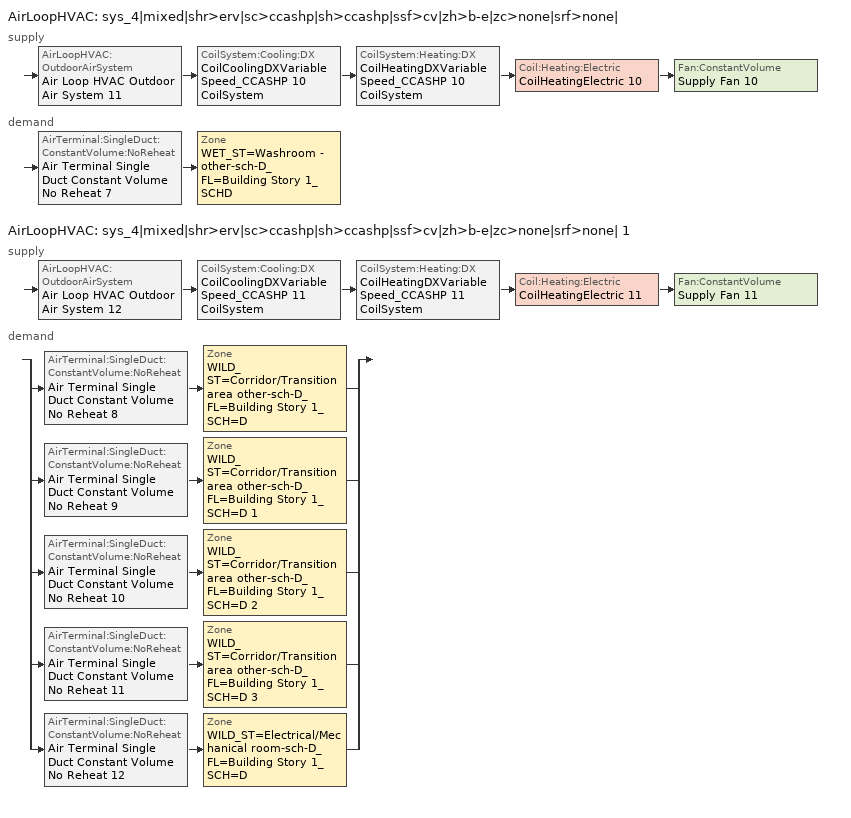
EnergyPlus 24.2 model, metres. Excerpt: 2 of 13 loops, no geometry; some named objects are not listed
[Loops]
AirLoopHVAC 'sys_4|mixed|shr>erv|sc>ccashp|sh>ccashp|ssf>cv|zh>b-e|zc>none|srf>none|'
 supply: AirLoopHVAC:OutdoorAirSystem 'Air Loop HVAC Outdoor Air System 11' > CoilSystem:Cooling:DX 'CoilCoolingDXVariableSpeed_CCASHP 10 CoilSystem' > CoilSystem:Heating:DX 'CoilHeatingDXVariableSpeed_CCASHP 10 CoilSystem' > Coil:Heating:Electric 'CoilHeatingElectric 10' > Fan:ConstantVolume 'Supply Fan 10'
 demand: AirTerminal:SingleDuct:ConstantVolume:NoReheat 'Air Terminal Single Duct Constant Volume No Reheat 7' > Zone 'WET_ST=Washroom - other-sch-D_FL=Building Story 1_SCHD'
AirLoopHVAC 'sys_4|mixed|shr>erv|sc>ccashp|sh>ccashp|ssf>cv|zh>b-e|zc>none|srf>none| 1'
 supply: AirLoopHVAC:OutdoorAirSystem 'Air Loop HVAC Outdoor Air System 12' > CoilSystem:Cooling:DX 'CoilCoolingDXVariableSpeed_CCASHP 11 CoilSystem' > CoilSystem:Heating:DX 'CoilHeatingDXVariableSpeed_CCASHP 11 CoilSystem' > Coil:Heating:Electric 'CoilHeatingElectric 11' > Fan:ConstantVolume 'Supply Fan 11'
 demand: split
  | AirTerminal:SingleDuct:ConstantVolume:NoReheat 'Air Terminal Single Duct Constant Volume No Reheat 8' > Zone 'WILD_ST=Corridor/Transition area other-sch-D_FL=Building Story 1_SCH=D'
  | AirTerminal:SingleDuct:ConstantVolume:NoReheat 'Air Terminal Single Duct Constant Volume No Reheat 9' > Zone 'WILD_ST=Corridor/Transition area other-sch-D_FL=Building Story 1_SCH=D 1'
  | AirTerminal:SingleDuct:ConstantVolume:NoReheat 'Air Terminal Single Duct Constant Volume No Reheat 10' > Zone 'WILD_ST=Corridor/Transition area other-sch-D_FL=Building Story 1_SCH=D 2'
  | AirTerminal:SingleDuct:ConstantVolume:NoReheat 'Air Terminal Single Duct Constant Volume No Reheat 11' > Zone 'WILD_ST=Corridor/Transition area other-sch-D_FL=Building Story 1_SCH=D 3'
  | AirTerminal:SingleDuct:ConstantVolume:NoReheat 'Air Terminal Single Duct Constant Volume No Reheat 12' > Zone 'WILD_ST=Electrical/Mechanical room-sch-D_FL=Building Story 1_SCH=D'
[ZoneControl:Thermostat] Temperature Difference Between Cutout And Setpoint {deltaC}=0
Name | Zone or ZoneList | Control Type Schedule | Control 1
WET_ST=Washroom - other-sch-D_FL=Building Story 1_SCHD Thermostat | WET_ST=Washroom - other-sch-D_FL=Building Story 1_SCHD | WET_ST=Washroom - other-sch-D_FL=Building Story 1_SCHD Thermostat Schedule | Space Function Washroom - other-sch-D Thermostat 3
WILD_ST=Corridor/Transition area other-sch-D_FL=Building Story 1_SCH=D Thermostat | WILD_ST=Corridor/Transition area other-sch-D_FL=Building Story 1_SCH=D | WILD_ST=Corridor/Transition area other-sch-D_FL=Building Story 1_SCH=D Thermostat Schedule | Space Function Corridor/Transition area other-sch-D Thermostat 9
WILD_ST=Corridor/Transition area other-sch-D_FL=Building Story 1_SCH=D 1 Thermostat | WILD_ST=Corridor/Transition area other-sch-D_FL=Building Story 1_SCH=D 1 | WILD_ST=Corridor/Transition area other-sch-D_FL=Building Story 1_SCH=D 1 Thermostat Schedule | Space Function Corridor/Transition area other-sch-D Thermostat 10
WILD_ST=Corridor/Transition area other-sch-D_FL=Building Story 1_SCH=D 2 Thermostat | WILD_ST=Corridor/Transition area other-sch-D_FL=Building Story 1_SCH=D 2 | WILD_ST=Corridor/Transition area other-sch-D_FL=Building Story 1_SCH=D 2 Thermostat Schedule | Space Function Corridor/Transition area other-sch-D Thermostat 11
WILD_ST=Corridor/Transition area other-sch-D_FL=Building Story 1_SCH=D 3 Thermostat | WILD_ST=Corridor/Transition area other-sch-D_FL=Building Story 1_SCH=D 3 | WILD_ST=Corridor/Transition area other-sch-D_FL=Building Story 1_SCH=D 3 Thermostat Schedule | Space Function Corridor/Transition area other-sch-D Thermostat 12
WILD_ST=Electrical/Mechanical room-sch-D_FL=Building Story 1_SCH=D Thermostat | WILD_ST=Electrical/Mechanical room-sch-D_FL=Building Story 1_SCH=D | WILD_ST=Electrical/Mechanical room-sch-D_FL=Building Story 1_SCH=D Thermostat Schedule | Space Function Electrical/Mechanical room-sch-D Thermostat 3
[ThermostatSetpoint:DualSetpoint] Heating Setpoint Temperature Schedule=NECB-D-Thermostat Setpoint-Heating; Cooling Setpoint Temperature Schedule=NECB-D-Thermostat Setpoint-Cooling
Space Function Washroom - other-sch-D Thermostat 3; Space Function Corridor/Transition area other-sch-D Thermostat 9; Space Function Corridor/Transition area other-sch-D Thermostat 10; Space Function Corridor/Transition area other-sch-D Thermostat 11; Space Function Corridor/Transition area other-sch-D Thermostat 12; Space Function Electrical/Mechanical room-sch-D Thermostat 3
[Coil:Heating:Electric] Availability Schedule=Always On Discrete; Efficiency=1; Nominal Capacity {W}=Autosize
CoilHeatingElectric 10; CoilHeatingElectric 11
[ZoneHVAC:Baseboard:Convective:Electric] Availability Schedule=Always On Discrete; Heating Design Capacity {W}=Autosize; Efficiency=1
ZoneHVACBaseboardConvectiveElectric 19; ZoneHVACBaseboardConvectiveElectric 20; ZoneHVACBaseboardConvectiveElectric 21; ZoneHVACBaseboardConvectiveElectric 22; ZoneHVACBaseboardConvectiveElectric 23; ZoneHVACBaseboardConvectiveElectric 24
[Zone equipment]
WET_ST=Washroom - other-sch-D_FL=Building Story 1_SCHD: Air Terminal Single Duct Constant Volume No Reheat 7, ZoneHVACBaseboardConvectiveElectric 19
WILD_ST=Corridor/Transition area other-sch-D_FL=Building Story 1_SCH=D: Air Terminal Single Duct Constant Volume No Reheat 8, ZoneHVACBaseboardConvectiveElectric 20
WILD_ST=Corridor/Transition area other-sch-D_FL=Building Story 1_SCH=D 1: Air Terminal Single Duct Constant Volume No Reheat 9, ZoneHVACBaseboardConvectiveElectric 21
WILD_ST=Corridor/Transition area other-sch-D_FL=Building Story 1_SCH=D 2: Air Terminal Single Duct Constant Volume No Reheat 10, ZoneHVACBaseboardConvectiveElectric 22
WILD_ST=Corridor/Transition area other-sch-D_FL=Building Story 1_SCH=D 3: Air Terminal Single Duct Constant Volume No Reheat 11, ZoneHVACBaseboardConvectiveElectric 23
WILD_ST=Electrical/Mechanical room-sch-D_FL=Building Story 1_SCH=D: Air Terminal Single Duct Constant Volume No Reheat 12, ZoneHVACBaseboardConvectiveElectric 24
[Sizing:Zone] Zone Cooling Design Supply Air Temperature Input Method=TemperatureDifference; Zone Cooling Design Supply Air Temperature {C}=13; Zone Cooling Design Supply Air Temperature Difference {deltaC}=11; Zone Heating Design Supply Air Temperature Input Method=TemperatureDifference; Zone Heating Design Supply Air Temperature {C}=43; Zone Heating Design Supply Air Temperature Difference {deltaC}=21; Zone Cooling Design Supply Air Humidity Ratio {kgWater/kgDryAir}=0.0085; Zone Heating Design Supply Air Humidity Ratio {kgWater/kgDryAir}=0.008; Zone Heating Sizing Factor=1.3; Zone Cooling Sizing Factor=1.1; Cooling Design Air Flow Method=DesignDay; Cooling Design Air Flow Rate {m3/s}=0; Cooling Minimum Air Flow per Zone Floor Area {m3/s-m2}=0.000762; Cooling Minimum Air Flow {m3/s}=0; Cooling Minimum Air Flow Fraction=0; Heating Design Air Flow Method=DesignDay; Heating Design Air Flow Rate {m3/s}=0; Heating Maximum Air Flow per Zone Floor Area {m3/s-m2}=0.002032; Heating Maximum Air Flow {m3/s}=0.141576; Heating Maximum Air Flow Fraction=0.3; Account for Dedicated Outdoor Air System=No; Zone Load Sizing Method=Sensible Load Only No Latent Load; Zone Latent Cooling Design Supply Air Humidity Ratio Input Method=HumidityRatioDifference; Zone Cooling Design Supply Air Humidity Ratio Difference {kgWater/kgDryAir}=0.005; Zone Latent Heating Design Supply Air Humidity Ratio Input Method=HumidityRatioDifference; Zone Humidification Design Supply Air Humidity Ratio Difference {kgWater/kgDryAir}=0.005; Type of Space Sum to Use=Coincident
Name | Design Specification Outdoor Air Object
WET_ST=Washroom - other-sch-D_FL=Building Story 1_SCHD | WET_ST=Washroom - other-sch-D_FL=Building Story 1_SCHD DSOA Space List
WILD_ST=Corridor/Transition area other-sch-D_FL=Building Story 1_SCH=D | WILD_ST=Corridor/Transition area other-sch-D_FL=Building Story 1_SCH=D DSOA Space List
WILD_ST=Corridor/Transition area other-sch-D_FL=Building Story 1_SCH=D 1 | WILD_ST=Corridor/Transition area other-sch-D_FL=Building Story 1_SCH=D 1 DSOA Space List
WILD_ST=Corridor/Transition area other-sch-D_FL=Building Story 1_SCH=D 2 | WILD_ST=Corridor/Transition area other-sch-D_FL=Building Story 1_SCH=D 2 DSOA Space List
WILD_ST=Corridor/Transition area other-sch-D_FL=Building Story 1_SCH=D 3 | WILD_ST=Corridor/Transition area other-sch-D_FL=Building Story 1_SCH=D 3 DSOA Space List
WILD_ST=Electrical/Mechanical room-sch-D_FL=Building Story 1_SCH=D | WILD_ST=Electrical/Mechanical room-sch-D_FL=Building Story 1_SCH=D DSOA Space List
[Controller:MechanicalVentilation] Demand Controlled Ventilation=No; System Outdoor Air Method=ZoneSum
Name | Availability Schedule | Zone or ZoneList Name 1 | Design Specification Outdoor Air Object Name 1 | Zone or ZoneList Name 2 | Design Specification Outdoor Air Object Name 2 | Zone or ZoneList Name 3 | Design Specification Outdoor Air Object Name 3 | Zone or ZoneList Name 4 | Design Specification Outdoor Air Object Name 4 | Zone or ZoneList Name 5 | Design Specification Outdoor Air Object Name 5
Controller Mechanical Ventilation 11 | sys_4|mixed|shr>none|sc>ccashp|sh>ccashp|ssf>cv|zh>b-e|zc>none|srf>none| Occ Sch | WET_ST=Washroom - other-sch-D_FL=Building Story 1_SCHD | Space Function Washroom - other-sch-D Ventilation
Controller Mechanical Ventilation 12 | sys_4|mixed|shr>none|sc>ccashp|sh>ccashp|ssf>cv|zh>b-e|zc>none|srf>none| 1 Occ Sch | WILD_ST=Corridor/Transition area other-sch-D_FL=Building Story 1_SCH=D | Space Function Corridor/Transition area other-sch-D Ventilation | WILD_ST=Corridor/Transition area other-sch-D_FL=Building Story 1_SCH=D 1 | Space Function Corridor/Transition area other-sch-D Ventilation | WILD_ST=Corridor/Transition area other-sch-D_FL=Building Story 1_SCH=D 2 | Space Function Corridor/Transition area other-sch-D Ventilation | WILD_ST=Corridor/Transition area other-sch-D_FL=Building Story 1_SCH=D 3 | Space Function Corridor/Transition area other-sch-D Ventilation | WILD_ST=Electrical/Mechanical room-sch-D_FL=Building Story 1_SCH=D | Space Function Electrical/Mechanical room-sch-D Ventilation
[DesignSpecification:OutdoorAir] Outdoor Air Method=Sum; Outdoor Air Flow per Person {m3/s-person}=0; Outdoor Air Flow per Zone {m3/s}=0; Outdoor Air Flow Air Changes per Hour {1/hr}=0
Name | Outdoor Air Flow per Zone Floor Area {m3/s-m2}
Space Function Washroom - other-sch-D Ventilation | 0.00508
Space Function Corridor/Transition area other-sch-D Ventilation; Space Function Electrical/Mechanical room-sch-D Ventilation | 0.0003048
[DesignSpecification:OutdoorAir:SpaceList]
Name | Space Name 1 | Space Design Specification Outdoor Air Object Name 1
WET_ST=Washroom - other-sch-D_FL=Building Story 1_SCHD DSOA Space List | Bath_ZN_1_FLR_1 | Space Function Washroom - other-sch-D Ventilation
WILD_ST=Corridor/Transition area other-sch-D_FL=Building Story 1_SCH=D DSOA Space List | Corridor_Pod_2_ZN_1_FLR_1 | Space Function Corridor/Transition area other-sch-D Ventilation
WILD_ST=Corridor/Transition area other-sch-D_FL=Building Story 1_SCH=D 1 DSOA Space List | Corridor_Pod_1_ZN_1_FLR_1 | Space Function Corridor/Transition area other-sch-D Ventilation
WILD_ST=Corridor/Transition area other-sch-D_FL=Building Story 1_SCH=D 2 DSOA Space List | Corridor_Pod_3_ZN_1_FLR_1 | Space Function Corridor/Transition area other-sch-D Ventilation
WILD_ST=Corridor/Transition area other-sch-D_FL=Building Story 1_SCH=D 3 DSOA Space List | Main_Corridor_ZN_1_FLR_1 | Space Function Corridor/Transition area other-sch-D Ventilation
WILD_ST=Electrical/Mechanical room-sch-D_FL=Building Story 1_SCH=D DSOA Space List | Mech_ZN_1_FLR_1 | Space Function Electrical/Mechanical room-sch-D Ventilation
[AirTerminal:SingleDuct:ConstantVolume:NoReheat] Availability Schedule=Always On Discrete; Maximum Air Flow Rate {m3/s}=AutoSize
Air Terminal Single Duct Constant Volume No Reheat 7; Air Terminal Single Duct Constant Volume No Reheat 8; Air Terminal Single Duct Constant Volume No Reheat 9; Air Terminal Single Duct Constant Volume No Reheat 10; Air Terminal Single Duct Constant Volume No Reheat 11; Air Terminal Single Duct Constant Volume No Reheat 12
[AirLoopHVAC] Design Supply Air Flow Rate {m3/s}=AutoSize; Design Return Air Flow Fraction of Supply Air Flow=1
sys_4|mixed|shr>erv|sc>ccashp|sh>ccashp|ssf>cv|zh>b-e|zc>none|srf>none|; sys_4|mixed|shr>erv|sc>ccashp|sh>ccashp|ssf>cv|zh>b-e|zc>none|srf>none| 1
[Sizing:System] Type of Load to Size On=Sensible; Design Outdoor Air Flow Rate {m3/s}=Autosize; Central Heating Maximum System Air Flow Ratio=1; Preheat Design Temperature {C}=7; Preheat Design Humidity Ratio {kgWater/kgDryAir}=0.008; Precool Design Temperature {C}=13; Precool Design Humidity Ratio {kgWater/kgDryAir}=0.008; Central Cooling Design Supply Air Temperature {C}=13; Central Heating Design Supply Air Temperature {C}=43; Type of Zone Sum to Use=NonCoincident; 100% Outdoor Air in Cooling=No; 100% Outdoor Air in Heating=No; Central Cooling Design Supply Air Humidity Ratio {kgWater/kgDryAir}=0.0085; Central Heating Design Supply Air Humidity Ratio {kgWater/kgDryAir}=0.008; Cooling Supply Air Flow Rate Method=DesignDay; Cooling Supply Air Flow Rate {m3/s}=0; Cooling Supply Air Flow Rate Per Floor Area {m3/s-m2}=0.00996765; Cooling Fraction of Autosized Cooling Supply Air Flow Rate=1; Cooling Supply Air Flow Rate Per Unit Cooling Capacity {m3/s-W}=3.94755e-05; Heating Supply Air Flow Rate Method=DesignDay; Heating Supply Air Flow Rate {m3/s}=0; Heating Supply Air Flow Rate Per Floor Area {m3/s-m2}=0.00996765; Heating Fraction of Autosized Heating Supply Air Flow Rate=1; Heating Fraction of Autosized Cooling Supply Air Flow Rate=1; Heating Supply Air Flow Rate Per Unit Heating Capacity {m3/s-W}=3.15882e-05; System Outdoor Air Method=ZoneSum; Zone Maximum Outdoor Air Fraction=1; Cooling Design Capacity Method=CoolingDesignCapacity; Cooling Design Capacity {W}=Autosize; Cooling Design Capacity Per Floor Area {W/m2}=234.7; Fraction of Autosized Cooling Design Capacity=1; Heating Design Capacity Method=HeatingDesignCapacity; Heating Design Capacity {W}=Autosize; Heating Design Capacity Per Floor Area {W/m2}=157; Fraction of Autosized Heating Design Capacity=1; Central Cooling Capacity Control Method=OnOff; Occupant Diversity=Autosize
sys_4|mixed|shr>erv|sc>ccashp|sh>ccashp|ssf>cv|zh>b-e|zc>none|srf>none|; sys_4|mixed|shr>erv|sc>ccashp|sh>ccashp|ssf>cv|zh>b-e|zc>none|srf>none| 1
[Controller:OutdoorAir] Minimum Outdoor Air Flow Rate {m3/s}=Autosize; Maximum Outdoor Air Flow Rate {m3/s}=Autosize; Economizer Control Action Type=ModulateFlow; Lockout Type=NoLockout; Minimum Limit Type=FixedMinimum; High Humidity Control=No; High Humidity Outdoor Air Flow Ratio=1; Control High Indoor Humidity Based on Outdoor Humidity Ratio=Yes; Heat Recovery Bypass Control Type=BypassWhenOAFlowGreaterThanMinimum; Economizer Operation Staging=InterlockedWithMechanicalCooling
Name | Economizer Control Type | Economizer Maximum Limit Dry-Bulb Temperature {C} | Economizer Maximum Limit Enthalpy {J/kg} | Economizer Minimum Limit Dry-Bulb Temperature {C} | Minimum Outdoor Air Schedule | Mechanical Ventilation Controller
Controller Outdoor Air 11 | NoEconomizer | 28 | 64000 | -100 | sys_4|mixed|shr>none|sc>ccashp|sh>ccashp|ssf>cv|zh>b-e|zc>none|srf>none| Occ Sch | Controller Mechanical Ventilation 11
Controller Outdoor Air 12 | DifferentialEnthalpy |  |  |  | sys_4|mixed|shr>none|sc>ccashp|sh>ccashp|ssf>cv|zh>b-e|zc>none|srf>none| 1 Occ Sch | Controller Mechanical Ventilation 12
[HeatExchanger:AirToAir:SensibleAndLatent] Availability Schedule=Always On Discrete; Nominal Supply Air Flow Rate {m3/s}=Autosize; Sensible Effectiveness at 100% Heating Air Flow=0.5; Latent Effectiveness at 100% Heating Air Flow=0.5; Sensible Effectiveness at 100% Cooling Air Flow=0.5; Latent Effectiveness at 100% Cooling Air Flow=0.5; Supply Air Outlet Temperature Control=Yes; Heat Exchanger Type=Rotary; Frost Control Type=ExhaustOnly; Threshold Temperature {C}=-23.3; Initial Defrost Time Fraction=0.167; Rate of Defrost Time Fraction Increase {1/K}=1.44; Economizer Lockout=Yes
Name | Nominal Electric Power {W} | Sensible Effectiveness of Heating Air Flow Curve | Latent Effectiveness of Heating Air Flow Curve | Sensible Effectiveness of Cooling Air Flow Curve | Latent Effectiveness of Cooling Air Flow Curve
sys_4|mixed|shr>none|sc>ccashp|sh>ccashp|ssf>cv|zh>b-e|zc>none|srf>none| ERV | 742.531 | sys_4|mixed|shr>none|sc>ccashp|sh>ccashp|ssf>cv|zh>b-e|zc>none|srf>none| ERV_SensHeatEff 1 | sys_4|mixed|shr>none|sc>ccashp|sh>ccashp|ssf>cv|zh>b-e|zc>none|srf>none| ERV_LatHeatEff 1 | sys_4|mixed|shr>none|sc>ccashp|sh>ccashp|ssf>cv|zh>b-e|zc>none|srf>none| ERV_SensCoolEff 1 | sys_4|mixed|shr>none|sc>ccashp|sh>ccashp|ssf>cv|zh>b-e|zc>none|srf>none| ERV_LatCoolEff 1
sys_4|mixed|shr>none|sc>ccashp|sh>ccashp|ssf>cv|zh>b-e|zc>none|srf>none| 1 ERV | 350.486 | sys_4|mixed|shr>none|sc>ccashp|sh>ccashp|ssf>cv|zh>b-e|zc>none|srf>none| 1 ERV_SensHeatEff 1 | sys_4|mixed|shr>none|sc>ccashp|sh>ccashp|ssf>cv|zh>b-e|zc>none|srf>none| 1 ERV_LatHeatEff 1 | sys_4|mixed|shr>none|sc>ccashp|sh>ccashp|ssf>cv|zh>b-e|zc>none|srf>none| 1 ERV_SensCoolEff 1 | sys_4|mixed|shr>none|sc>ccashp|sh>ccashp|ssf>cv|zh>b-e|zc>none|srf>none| 1 ERV_LatCoolEff 1
[SetpointManager:OutdoorAirPretreat] Control Variable=Temperature; Minimum Setpoint Temperature {C}=-99; Maximum Setpoint Temperature {C}=99; Minimum Setpoint Humidity Ratio {kgWater/kgDryAir}=1e-05; Maximum Setpoint Humidity Ratio {kgWater/kgDryAir}=1
Name | Setpoint Node or NodeList
Setpoint Manager Outdoor Air Pretreat 11 | sys_4|mixed|shr>none|sc>ccashp|sh>ccashp|ssf>cv|zh>b-e|zc>none|srf>none| ERV Primary Outlet Air Node
Setpoint Manager Outdoor Air Pretreat 12 | sys_4|mixed|shr>none|sc>ccashp|sh>ccashp|ssf>cv|zh>b-e|zc>none|srf>none| 1 ERV Primary Outlet Air Node
[SetpointManager:MixedAir] Control Variable=Temperature
Name | Setpoint Node or NodeList
sys_4|mixed|shr>erv|sc>ccashp|sh>ccashp|ssf>cv|zh>b-e|zc>none|srf>none| Mixed Air Node OS Default SPM | sys_4|mixed|shr>erv|sc>ccashp|sh>ccashp|ssf>cv|zh>b-e|zc>none|srf>none| Mixed Air Node
CoilCoolingDXVariableSpeed_CCASHP 10 Outlet Air Node OS Default SPM | CoilCoolingDXVariableSpeed_CCASHP 10 Outlet Air Node
CoilHeatingDXVariableSpeed_CCASHP 10 Outlet Air Node OS Default SPM | CoilHeatingDXVariableSpeed_CCASHP 10 Outlet Air Node
CoilHeatingElectric 10 Outlet Air Node OS Default SPM | CoilHeatingElectric 10 Outlet Air Node
sys_4|mixed|shr>erv|sc>ccashp|sh>ccashp|ssf>cv|zh>b-e|zc>none|srf>none| 1 Mixed Air Node OS Default SPM | sys_4|mixed|shr>erv|sc>ccashp|sh>ccashp|ssf>cv|zh>b-e|zc>none|srf>none| 1 Mixed Air Node
CoilCoolingDXVariableSpeed_CCASHP 11 Outlet Air Node OS Default SPM | CoilCoolingDXVariableSpeed_CCASHP 11 Outlet Air Node
CoilHeatingDXVariableSpeed_CCASHP 11 Outlet Air Node OS Default SPM | CoilHeatingDXVariableSpeed_CCASHP 11 Outlet Air Node
CoilHeatingElectric 11 Outlet Air Node OS Default SPM | CoilHeatingElectric 11 Outlet Air Node
[CoilSystem:Cooling:DX]
Name | Cooling Coil
CoilCoolingDXVariableSpeed_CCASHP 10 CoilSystem | CoilCoolingDXVariableSpeed_CCASHP 10
CoilCoolingDXVariableSpeed_CCASHP 11 CoilSystem | CoilCoolingDXVariableSpeed_CCASHP 11
[Coil:Cooling:DX:VariableSpeed] Number of Speeds=1; Nominal Speed Level=1; Rated Air Flow Rate At Selected Nominal Speed Level {m3/s}=AutoSize; Nominal Time for Condensate to Begin Leaving the Coil {s}=0; Initial Moisture Evaporation Rate Divided by Steady-State AC Latent Capacity=0; Maximum Cycling Rate {cycles/hr}=2.5; Latent Capacity Time Constant {s}=60; Fan Delay Time {s}=60; Energy Part Load Fraction Curve=Mitsubishi Hyper Heating VRF Outdoor Unit CPLFFPLR curve; Condenser Type=AirCooled; Evaporative Condenser Pump Rated Power Consumption {W}=0; Crankcase Heater Capacity {W}=1e-06; Maximum Outdoor Dry-Bulb Temperature for Crankcase Heater Operation {C}=10; Minimum Outdoor Dry-Bulb Temperature for Compressor Operation {C}=-25; Basin Heater Capacity {W/K}=0; Basin Heater Setpoint Temperature {C}=2; Speed Reference Unit Gross Rated Total Cooling Capacity 1 {W}=8914.19; Speed Reference Unit Gross Rated Sensible Heat Ratio 1=0.79; Speed Reference Unit Rated Air Flow Rate 1 {m3/s}=0.944; Speed Rated Evaporator Fan Power Per Volume Flow Rate 2017 1 {W/(m3/s)}=773.3; Speed Rated Evaporator Fan Power Per Volume Flow Rate 2023 1 {W/(m3/s)}=934.4; Speed Total Cooling Capacity Function of Temperature Curve Name 1=Mitsubishi Hyper Heating VRF Outdoor Unit CCAPFT curve; Speed Total Cooling Capacity Function of Air Flow Fraction Curve Name 1=Mitsubishi Hyper Heating VRF Outdoor Unit CCAPFFF curve; Speed Energy Input Ratio Function of Temperature Curve Name 1=Mitsubishi Hyper Heating VRF Outdoor Unit CEIRFT curve; Speed Energy Input Ratio Function of Air Flow Fraction Curve Name 1=Mitsubishi Hyper Heating VRF Outdoor Unit CEIRFFF curve
Name | Gross Rated Total Cooling Capacity At Selected Nominal Speed Level {W} | Speed Reference Unit Gross Rated Cooling COP 1 {W/W}
CoilCoolingDXVariableSpeed_CCASHP 10 | 39295.7 | 3.68
CoilCoolingDXVariableSpeed_CCASHP 11 | 98553 | 3.76
[CoilSystem:Heating:DX]
Name | Heating Coil
CoilHeatingDXVariableSpeed_CCASHP 10 CoilSystem | CoilHeatingDXVariableSpeed_CCASHP 10
CoilHeatingDXVariableSpeed_CCASHP 11 CoilSystem | CoilHeatingDXVariableSpeed_CCASHP 11
[Coil:Heating:DX:VariableSpeed] Number of Speeds=1; Nominal Speed Level=1; Rated Air Flow Rate At Selected Nominal Speed Level {m3/s}=AutoSize; Energy Part Load Fraction Curve=Mitsubishi Hyper Heating VRF Outdoor Unit HPLFFPLR curve; Defrost Energy Input Ratio Function of Temperature Curve=Mitsubishi Hyper Heating VRF Outdoor Unit Defrost HEIRFT curve; Minimum Outdoor Dry-Bulb Temperature for Compressor Operation {C}=-25; Maximum Outdoor Dry-Bulb Temperature for Defrost Operation {C}=5; Crankcase Heater Capacity {W}=1e-06; Maximum Outdoor Dry-Bulb Temperature for Crankcase Heater Operation {C}=10; Defrost Strategy=ReverseCycle; Defrost Control=OnDemand; Defrost Time Period Fraction=0.166667; Resistive Defrost Heater Capacity {W}=AutoSize; Speed Reference Unit Gross Rated Heating Capacity 1 {W}=9124.85; Speed Reference Unit Rated Air Flow Rate 1 {m3/s}=0.653; Speed Rated Supply Air Fan Power Per Volume Flow Rate 2017 1 {W/(m3/s)}=773.3; Speed Rated Supply Air Fan Power Per Volume Flow Rate 2023 1 {W/(m3/s)}=934.4; Speed Heating Capacity Function of Temperature Curve Name 1=Mitsubishi Hyper Heating VRF Outdoor Unit HCAPFT curve; Speed Total  Heating Capacity Function of Air Flow Fraction Curve Name 1=Mitsubishi Hyper Heating VRF Outdoor Unit HCAPFFF curve; Speed Energy Input Ratio Function of Temperature Curve Name 1=Mitsubishi Hyper Heating VRF Outdoor Unit HEIRFT curve; Speed Energy Input Ratio Function of Air Flow Fraction Curve Name 1=Mitsubishi Hyper Heating VRF Outdoor Unit HEIRFFF curve
Name | Rated Heating Capacity At Selected Nominal Speed Level {W} | Speed Reference Unit Gross Rated Heating COP 1 {W/W}
CoilHeatingDXVariableSpeed_CCASHP 10 | 39295.7 | 4.58702
CoilHeatingDXVariableSpeed_CCASHP 11 | 98553 | 4.31366
[Fan:ConstantVolume] Fan Total Efficiency=0.39975; Pressure Rise {Pa}=640; Maximum Flow Rate {m3/s}=AutoSize; Motor Efficiency=0.615; Motor In Airstream Fraction=1
Name | Availability Schedule
Supply Fan 10 | sys_4|mixed|shr>none|sc>ccashp|sh>ccashp|ssf>cv|zh>b-e|zc>none|srf>none| Occ Sch
Supply Fan 11 | sys_4|mixed|shr>none|sc>ccashp|sh>ccashp|ssf>cv|zh>b-e|zc>none|srf>none| 1 Occ Sch
[SetpointManager:SingleZone:Reheat] Control Variable=Temperature; Minimum Supply Air Temperature {C}=13; Maximum Supply Air Temperature {C}=43
Name | Control Zone | Setpoint Node or NodeList
Setpoint Manager Single Zone Reheat 7 | WET_ST=Washroom - other-sch-D_FL=Building Story 1_SCHD | sys_4|mixed|shr>erv|sc>ccashp|sh>ccashp|ssf>cv|zh>b-e|zc>none|srf>none| Supply Outlet Node
Setpoint Manager Single Zone Reheat 8 | WILD_ST=Corridor/Transition area other-sch-D_FL=Building Story 1_SCH=D | sys_4|mixed|shr>erv|sc>ccashp|sh>ccashp|ssf>cv|zh>b-e|zc>none|srf>none| 1 Supply Outlet Node
[Schedule:Day:Interval]
NECB-D-Thermostat Setpoint-Heating Sun|Hol Day; NECB-D-Thermostat Setpoint-Heating Sat Day: No, 24:00, 18
NECB-D-Thermostat Setpoint-Heating Default|Wkdy Day; NECB-D-Thermostat Setpoint-Heating Default: No, 07:00, 18, 08:00, 20, 23:00, 22, 24:00, 18
NECB-D-Thermostat Setpoint-Cooling Sun|Hol Day; NECB-D-Thermostat Setpoint-Cooling Sat Day: No, 24:00, 35
NECB-D-Thermostat Setpoint-Cooling Default|Wkdy Day; NECB-D-Thermostat Setpoint-Cooling Default: No, 07:00, 35, 23:00, 24, 24:00, 35
Schedule Day 26; Schedule Day 25; Schedule Day 28; Schedule Day 27: No, 24:00, 0
sys_4|mixed|shr>none|sc>ccashp|sh>ccashp|ssf>cv|zh>b-e|zc>none|srf>none| Occ Sch Default; sys_4|mixed|shr>none|sc>ccashp|sh>ccashp|ssf>cv|zh>b-e|zc>none|srf>none| 1 Occ Sch Default: No, 09:00, 0, 18:00, 1, 19:00, 0, 22:00, 1, 24:00, 0
sys_4|mixed|shr>none|sc>ccashp|sh>ccashp|ssf>cv|zh>b-e|zc>none|srf>none| Occ Sch Summer Design Day; sys_4|mixed|shr>none|sc>ccashp|sh>ccashp|ssf>cv|zh>b-e|zc>none|srf>none| Occ Sch Winter Design Day; sys_4|mixed|shr>none|sc>ccashp|sh>ccashp|ssf>cv|zh>b-e|zc>none|srf>none| 1 Occ Sch Summer Design Day; sys_4|mixed|shr>none|sc>ccashp|sh>ccashp|ssf>cv|zh>b-e|zc>none|srf>none| 1 Occ Sch Winter Design Day: No, 24:00, 1
[Schedule:Week:Daily]
NECB-D-Thermostat Setpoint-Heating Week Rule - Jan1-Dec31: NECB-D-Thermostat Setpoint-Heating Sun|Hol Day, NECB-D-Thermostat Setpoint-Heating Default|Wkdy Day, NECB-D-Thermostat Setpoint-Heating Default|Wkdy Day, NECB-D-Thermostat Setpoint-Heating Default|Wkdy Day, NECB-D-Thermostat Setpoint-Heating Default|Wkdy Day, NECB-D-Thermostat Setpoint-Heating Default|Wkdy Day, NECB-D-Thermostat Setpoint-Heating Sat Day, NECB-D-Thermostat Setpoint-Heating Default, NECB-D-Thermostat Setpoint-Heating Default, NECB-D-Thermostat Setpoint-Heating Default, NECB-D-Thermostat Setpoint-Heating Default, NECB-D-Thermostat Setpoint-Heating Default
NECB-D-Thermostat Setpoint-Cooling Week Rule - Jan1-Dec31: NECB-D-Thermostat Setpoint-Cooling Sun|Hol Day, NECB-D-Thermostat Setpoint-Cooling Default|Wkdy Day, NECB-D-Thermostat Setpoint-Cooling Default|Wkdy Day, NECB-D-Thermostat Setpoint-Cooling Default|Wkdy Day, NECB-D-Thermostat Setpoint-Cooling Default|Wkdy Day, NECB-D-Thermostat Setpoint-Cooling Default|Wkdy Day, NECB-D-Thermostat Setpoint-Cooling Sat Day, NECB-D-Thermostat Setpoint-Cooling Default, NECB-D-Thermostat Setpoint-Cooling Default, NECB-D-Thermostat Setpoint-Cooling Default, NECB-D-Thermostat Setpoint-Cooling Default, NECB-D-Thermostat Setpoint-Cooling Default
sys_4|mixed|shr>none|sc>ccashp|sh>ccashp|ssf>cv|zh>b-e|zc>none|srf>none| Occ Sch Week Rule - Jan1-Dec31: Schedule Day 26, sys_4|mixed|shr>none|sc>ccashp|sh>ccashp|ssf>cv|zh>b-e|zc>none|srf>none| Occ Sch Default, sys_4|mixed|shr>none|sc>ccashp|sh>ccashp|ssf>cv|zh>b-e|zc>none|srf>none| Occ Sch Default, sys_4|mixed|shr>none|sc>ccashp|sh>ccashp|ssf>cv|zh>b-e|zc>none|srf>none| Occ Sch Default, sys_4|mixed|shr>none|sc>ccashp|sh>ccashp|ssf>cv|zh>b-e|zc>none|srf>none| Occ Sch Default, sys_4|mixed|shr>none|sc>ccashp|sh>ccashp|ssf>cv|zh>b-e|zc>none|srf>none| Occ Sch Default, Schedule Day 25, sys_4|mixed|shr>none|sc>ccashp|sh>ccashp|ssf>cv|zh>b-e|zc>none|srf>none| Occ Sch Default, sys_4|mixed|shr>none|sc>ccashp|sh>ccashp|ssf>cv|zh>b-e|zc>none|srf>none| Occ Sch Summer Design Day, sys_4|mixed|shr>none|sc>ccashp|sh>ccashp|ssf>cv|zh>b-e|zc>none|srf>none| Occ Sch Winter Design Day, sys_4|mixed|shr>none|sc>ccashp|sh>ccashp|ssf>cv|zh>b-e|zc>none|srf>none| Occ Sch Default, sys_4|mixed|shr>none|sc>ccashp|sh>ccashp|ssf>cv|zh>b-e|zc>none|srf>none| Occ Sch Default
sys_4|mixed|shr>none|sc>ccashp|sh>ccashp|ssf>cv|zh>b-e|zc>none|srf>none| 1 Occ Sch Week Rule - Jan1-Dec31: Schedule Day 28, sys_4|mixed|shr>none|sc>ccashp|sh>ccashp|ssf>cv|zh>b-e|zc>none|srf>none| 1 Occ Sch Default, sys_4|mixed|shr>none|sc>ccashp|sh>ccashp|ssf>cv|zh>b-e|zc>none|srf>none| 1 Occ Sch Default, sys_4|mixed|shr>none|sc>ccashp|sh>ccashp|ssf>cv|zh>b-e|zc>none|srf>none| 1 Occ Sch Default, sys_4|mixed|shr>none|sc>ccashp|sh>ccashp|ssf>cv|zh>b-e|zc>none|srf>none| 1 Occ Sch Default, sys_4|mixed|shr>none|sc>ccashp|sh>ccashp|ssf>cv|zh>b-e|zc>none|srf>none| 1 Occ Sch Default, Schedule Day 27, sys_4|mixed|shr>none|sc>ccashp|sh>ccashp|ssf>cv|zh>b-e|zc>none|srf>none| 1 Occ Sch Default, sys_4|mixed|shr>none|sc>ccashp|sh>ccashp|ssf>cv|zh>b-e|zc>none|srf>none| 1 Occ Sch Summer Design Day, sys_4|mixed|shr>none|sc>ccashp|sh>ccashp|ssf>cv|zh>b-e|zc>none|srf>none| 1 Occ Sch Winter Design Day, sys_4|mixed|shr>none|sc>ccashp|sh>ccashp|ssf>cv|zh>b-e|zc>none|srf>none| 1 Occ Sch Default, sys_4|mixed|shr>none|sc>ccashp|sh>ccashp|ssf>cv|zh>b-e|zc>none|srf>none| 1 Occ Sch Default
[Schedule:Year]
NECB-D-Thermostat Setpoint-Heating: NECB-D-Thermostat Setpoint-Heating Week Rule - Jan1-Dec31, 1, 1, 12, 31
NECB-D-Thermostat Setpoint-Cooling: NECB-D-Thermostat Setpoint-Cooling Week Rule - Jan1-Dec31, 1, 1, 12, 31
sys_4|mixed|shr>none|sc>ccashp|sh>ccashp|ssf>cv|zh>b-e|zc>none|srf>none| Occ Sch: sys_4|mixed|shr>none|sc>ccashp|sh>ccashp|ssf>cv|zh>b-e|zc>none|srf>none| Occ Sch Week Rule - Jan1-Dec31, 1, 1, 12, 31
sys_4|mixed|shr>none|sc>ccashp|sh>ccashp|ssf>cv|zh>b-e|zc>none|srf>none| 1 Occ Sch: sys_4|mixed|shr>none|sc>ccashp|sh>ccashp|ssf>cv|zh>b-e|zc>none|srf>none| 1 Occ Sch Week Rule - Jan1-Dec31, 1, 1, 12, 31
[Schedule:Compact]
WET_ST=Washroom - other-sch-D_FL=Building Story 1_SCHD Thermostat Schedule; WILD_ST=Corridor/Transition area other-sch-D_FL=Building Story 1_SCH=D Thermostat Schedule; WILD_ST=Corridor/Transition area other-sch-D_FL=Building Story 1_SCH=D 1 Thermostat Schedule; WILD_ST=Corridor/Transition area other-sch-D_FL=Building Story 1_SCH=D 2 Thermostat Schedule; WILD_ST=Corridor/Transition area other-sch-D_FL=Building Story 1_SCH=D 3 Thermostat Schedule; WILD_ST=Electrical/Mechanical room-sch-D_FL=Building Story 1_SCH=D Thermostat Schedule: Through: 12/31, For: AllDays, Until: 24:00, 4
[Schedule:Constant]
Always On Discrete: Hourly Value=1
[Table:Lookup]
Mitsubishi Hyper Heating VRF Outdoor Unit CPLFFPLR curve: Mitsubishi Hyper Heating VRF Outdoor Unit CPLFFPLR curve Independent Variable List, None, 1, Dimensionless, 0, 0, 0, 0, 0, 0, 0, 0, 0, 0
Mitsubishi Hyper Heating VRF Outdoor Unit HPLFFPLR curve: Mitsubishi Hyper Heating VRF Outdoor Unit HPLFFPLR curve Independent Variable List, None, 1, Dimensionless, 0, 0, 0, 0, 0, 0, 0, 0, 0
Mitsubishi Hyper Heating VRF Outdoor Unit Defrost HEIRFT curve: Mitsubishi Hyper Heating VRF Outdoor Unit Defrost HEIRFT curve Independent Variable List, None, 1, Dimensionless, 1, 1, 1, 1, 1, 1, 1, 1, 1, 1, 1, 1, 1, 1, 1, 1, 1, 1, 1, 1, 1, 1
sys_4|mixed|shr>none|sc>ccashp|sh>ccashp|ssf>cv|zh>b-e|zc>none|srf>none| ERV_SensHeatEff 1: sys_4|mixed|shr>none|sc>ccashp|sh>ccashp|ssf>cv|zh>b-e|zc>none|srf>none| ERV_SensHeatEff 1 Independent Variable List, DivisorOnly, 0.5, 0, 10, Dimensionless, 0.5, 0.5
sys_4|mixed|shr>none|sc>ccashp|sh>ccashp|ssf>cv|zh>b-e|zc>none|srf>none| ERV_LatHeatEff 1: sys_4|mixed|shr>none|sc>ccashp|sh>ccashp|ssf>cv|zh>b-e|zc>none|srf>none| ERV_LatHeatEff 1 Independent Variable List, DivisorOnly, 0.5, 0, 10, Dimensionless, 0.5, 0.5
sys_4|mixed|shr>none|sc>ccashp|sh>ccashp|ssf>cv|zh>b-e|zc>none|srf>none| ERV_SensCoolEff 1: sys_4|mixed|shr>none|sc>ccashp|sh>ccashp|ssf>cv|zh>b-e|zc>none|srf>none| ERV_SensCoolEff 1 Independent Variable List, DivisorOnly, 0.5, 0, 10, Dimensionless, 0.5, 0.5
sys_4|mixed|shr>none|sc>ccashp|sh>ccashp|ssf>cv|zh>b-e|zc>none|srf>none| ERV_LatCoolEff 1: sys_4|mixed|shr>none|sc>ccashp|sh>ccashp|ssf>cv|zh>b-e|zc>none|srf>none| ERV_LatCoolEff 1 Independent Variable List, DivisorOnly, 0.5, 0, 10, Dimensionless, 0.5, 0.5
sys_4|mixed|shr>none|sc>ccashp|sh>ccashp|ssf>cv|zh>b-e|zc>none|srf>none| 1 ERV_SensHeatEff 1: sys_4|mixed|shr>none|sc>ccashp|sh>ccashp|ssf>cv|zh>b-e|zc>none|srf>none| 1 ERV_SensHeatEff 1 Independent Variable List, DivisorOnly, 0.5, 0, 10, Dimensionless, 0.5, 0.5
sys_4|mixed|shr>none|sc>ccashp|sh>ccashp|ssf>cv|zh>b-e|zc>none|srf>none| 1 ERV_LatHeatEff 1: sys_4|mixed|shr>none|sc>ccashp|sh>ccashp|ssf>cv|zh>b-e|zc>none|srf>none| 1 ERV_LatHeatEff 1 Independent Variable List, DivisorOnly, 0.5, 0, 10, Dimensionless, 0.5, 0.5
sys_4|mixed|shr>none|sc>ccashp|sh>ccashp|ssf>cv|zh>b-e|zc>none|srf>none| 1 ERV_SensCoolEff 1: sys_4|mixed|shr>none|sc>ccashp|sh>ccashp|ssf>cv|zh>b-e|zc>none|srf>none| 1 ERV_SensCoolEff 1 Independent Variable List, DivisorOnly, 0.5, 0, 10, Dimensionless, 0.5, 0.5
sys_4|mixed|shr>none|sc>ccashp|sh>ccashp|ssf>cv|zh>b-e|zc>none|srf>none| 1 ERV_LatCoolEff 1: sys_4|mixed|shr>none|sc>ccashp|sh>ccashp|ssf>cv|zh>b-e|zc>none|srf>none| 1 ERV_LatCoolEff 1 Independent Variable List, DivisorOnly, 0.5, 0, 10, Dimensionless, 0.5, 0.5
[Table:IndependentVariableList]
Mitsubishi Hyper Heating VRF Outdoor Unit CPLFFPLR curve Independent Variable List: Mitsubishi Hyper Heating VRF Outdoor Unit CPLFFPLR curve_ind_1
Mitsubishi Hyper Heating VRF Outdoor Unit HPLFFPLR curve Independent Variable List: Mitsubishi Hyper Heating VRF Outdoor Unit HPLFFPLR curve_ind_1
Mitsubishi Hyper Heating VRF Outdoor Unit Defrost HEIRFT curve Independent Variable List: Mitsubishi Hyper Heating VRF Outdoor Unit Defrost HEIRFT curve_ind_1, Mitsubishi Hyper Heating VRF Outdoor Unit Defrost HEIRFT curve_ind_2
sys_4|mixed|shr>none|sc>ccashp|sh>ccashp|ssf>cv|zh>b-e|zc>none|srf>none| ERV_SensHeatEff 1 Independent Variable List: sys_4|mixed|shr>none|sc>ccashp|sh>ccashp|ssf>cv|zh>b-e|zc>none|srf>none| ERV_SensibleHeating_IndependentVariable
sys_4|mixed|shr>none|sc>ccashp|sh>ccashp|ssf>cv|zh>b-e|zc>none|srf>none| ERV_LatHeatEff 1 Independent Variable List: sys_4|mixed|shr>none|sc>ccashp|sh>ccashp|ssf>cv|zh>b-e|zc>none|srf>none| ERV_LatentHeating_IndependentVariable
sys_4|mixed|shr>none|sc>ccashp|sh>ccashp|ssf>cv|zh>b-e|zc>none|srf>none| ERV_SensCoolEff 1 Independent Variable List: sys_4|mixed|shr>none|sc>ccashp|sh>ccashp|ssf>cv|zh>b-e|zc>none|srf>none| ERV_SensibleCooling_IndependentVariable
sys_4|mixed|shr>none|sc>ccashp|sh>ccashp|ssf>cv|zh>b-e|zc>none|srf>none| ERV_LatCoolEff 1 Independent Variable List: sys_4|mixed|shr>none|sc>ccashp|sh>ccashp|ssf>cv|zh>b-e|zc>none|srf>none| ERV_LatentCooling_IndependentVariable
sys_4|mixed|shr>none|sc>ccashp|sh>ccashp|ssf>cv|zh>b-e|zc>none|srf>none| 1 ERV_SensHeatEff 1 Independent Variable List: sys_4|mixed|shr>none|sc>ccashp|sh>ccashp|ssf>cv|zh>b-e|zc>none|srf>none| 1 ERV_SensibleHeating_IndependentVariable
sys_4|mixed|shr>none|sc>ccashp|sh>ccashp|ssf>cv|zh>b-e|zc>none|srf>none| 1 ERV_LatHeatEff 1 Independent Variable List: sys_4|mixed|shr>none|sc>ccashp|sh>ccashp|ssf>cv|zh>b-e|zc>none|srf>none| 1 ERV_LatentHeating_IndependentVariable
sys_4|mixed|shr>none|sc>ccashp|sh>ccashp|ssf>cv|zh>b-e|zc>none|srf>none| 1 ERV_SensCoolEff 1 Independent Variable List: sys_4|mixed|shr>none|sc>ccashp|sh>ccashp|ssf>cv|zh>b-e|zc>none|srf>none| 1 ERV_SensibleCooling_IndependentVariable
sys_4|mixed|shr>none|sc>ccashp|sh>ccashp|ssf>cv|zh>b-e|zc>none|srf>none| 1 ERV_LatCoolEff 1 Independent Variable List: sys_4|mixed|shr>none|sc>ccashp|sh>ccashp|ssf>cv|zh>b-e|zc>none|srf>none| 1 ERV_LatentCooling_IndependentVariable
[Table:IndependentVariable]
Mitsubishi Hyper Heating VRF Outdoor Unit CPLFFPLR curve_ind_1: Linear, Constant, 0, 1, Dimensionless, 0.1, 0.2, 0.3, 0.4, 0.5, 0.556, 0.694, 0.833, 0.972, 1
Mitsubishi Hyper Heating VRF Outdoor Unit HPLFFPLR curve_ind_1: Linear, Constant, 0, 1, Dimensionless, 0.1, 0.2, 0.3, 0.4, 0.5, 0.555, 0.694, 0.833, 1
Mitsubishi Hyper Heating VRF Outdoor Unit Defrost HEIRFT curve_ind_1: Linear, Constant, 15, 27.2, Temperature, 15, 27.2
Mitsubishi Hyper Heating VRF Outdoor Unit Defrost HEIRFT curve_ind_2: Linear, Constant, -25, 6, Temperature, -25, -10, -8, -6, -4, -2, 0, 1, 2, 4, 6
sys_4|mixed|shr>none|sc>ccashp|sh>ccashp|ssf>cv|zh>b-e|zc>none|srf>none| ERV_SensibleHeating_IndependentVariable; sys_4|mixed|shr>none|sc>ccashp|sh>ccashp|ssf>cv|zh>b-e|zc>none|srf>none| ERV_LatentHeating_IndependentVariable; sys_4|mixed|shr>none|sc>ccashp|sh>ccashp|ssf>cv|zh>b-e|zc>none|srf>none| ERV_SensibleCooling_IndependentVariable; sys_4|mixed|shr>none|sc>ccashp|sh>ccashp|ssf>cv|zh>b-e|zc>none|srf>none| ERV_LatentCooling_IndependentVariable; sys_4|mixed|shr>none|sc>ccashp|sh>ccashp|ssf>cv|zh>b-e|zc>none|srf>none| 1 ERV_SensibleHeating_IndependentVariable; sys_4|mixed|shr>none|sc>ccashp|sh>ccashp|ssf>cv|zh>b-e|zc>none|srf>none| 1 ERV_LatentHeating_IndependentVariable; sys_4|mixed|shr>none|sc>ccashp|sh>ccashp|ssf>cv|zh>b-e|zc>none|srf>none| 1 ERV_SensibleCooling_IndependentVariable; sys_4|mixed|shr>none|sc>ccashp|sh>ccashp|ssf>cv|zh>b-e|zc>none|srf>none| 1 ERV_LatentCooling_IndependentVariable: Linear, Linear, 0, 10, Dimensionless, 0.75, 1
[Curve:Biquadratic] Minimum Value of x {BasedOnField A2}=15
Name | Coefficient1 Constant | Coefficient2 x | Coefficient3 x**2 | Coefficient4 y | Coefficient5 y**2 | Coefficient6 x*y | Maximum Value of x {BasedOnField A2} | Minimum Value of y {BasedOnField A3} | Maximum Value of y {BasedOnField A3}
Mitsubishi Hyper Heating VRF Outdoor Unit CCAPFT curve | 0.041806 | 0.0640406 | -0.000556932 | 0.00840778 | -0.00010814 | -0.000333479 | 24 | -5 | 43
Mitsubishi Hyper Heating VRF Outdoor Unit CEIRFT curve | 1.51115 | -0.0599811 | 0.000969596 | -0.00845921 | 0.000389855 | 0.000125837 | 24 | -5 | 43
Mitsubishi Hyper Heating VRF Outdoor Unit HCAPFT curve | 1.04243 | 0.0320234 | -0.00158028 | 0.0255781 | -0.000168303 | -0.00103771 | 27.2 | -25 | 15
Mitsubishi Hyper Heating VRF Outdoor Unit HEIRFT curve | 1.2246 | 0.0053626 | -0.000269902 | -0.0415824 | 0.000500483 | 0.000352842 | 27.2 | -25 | 15
[Curve:Quadratic] Coefficient3 x**2=0
Name | Coefficient1 Constant | Coefficient2 x | Minimum Value of x {BasedOnField A2} | Maximum Value of x {BasedOnField A2}
Mitsubishi Hyper Heating VRF Outdoor Unit CCAPFFF curve; Mitsubishi Hyper Heating VRF Outdoor Unit HCAPFFF curve | 0.8 | 0.2 | 0.5 | 1.5
Mitsubishi Hyper Heating VRF Outdoor Unit CEIRFFF curve; Mitsubishi Hyper Heating VRF Outdoor Unit HEIRFFF curve | 1 | 0 | 0 | 1
